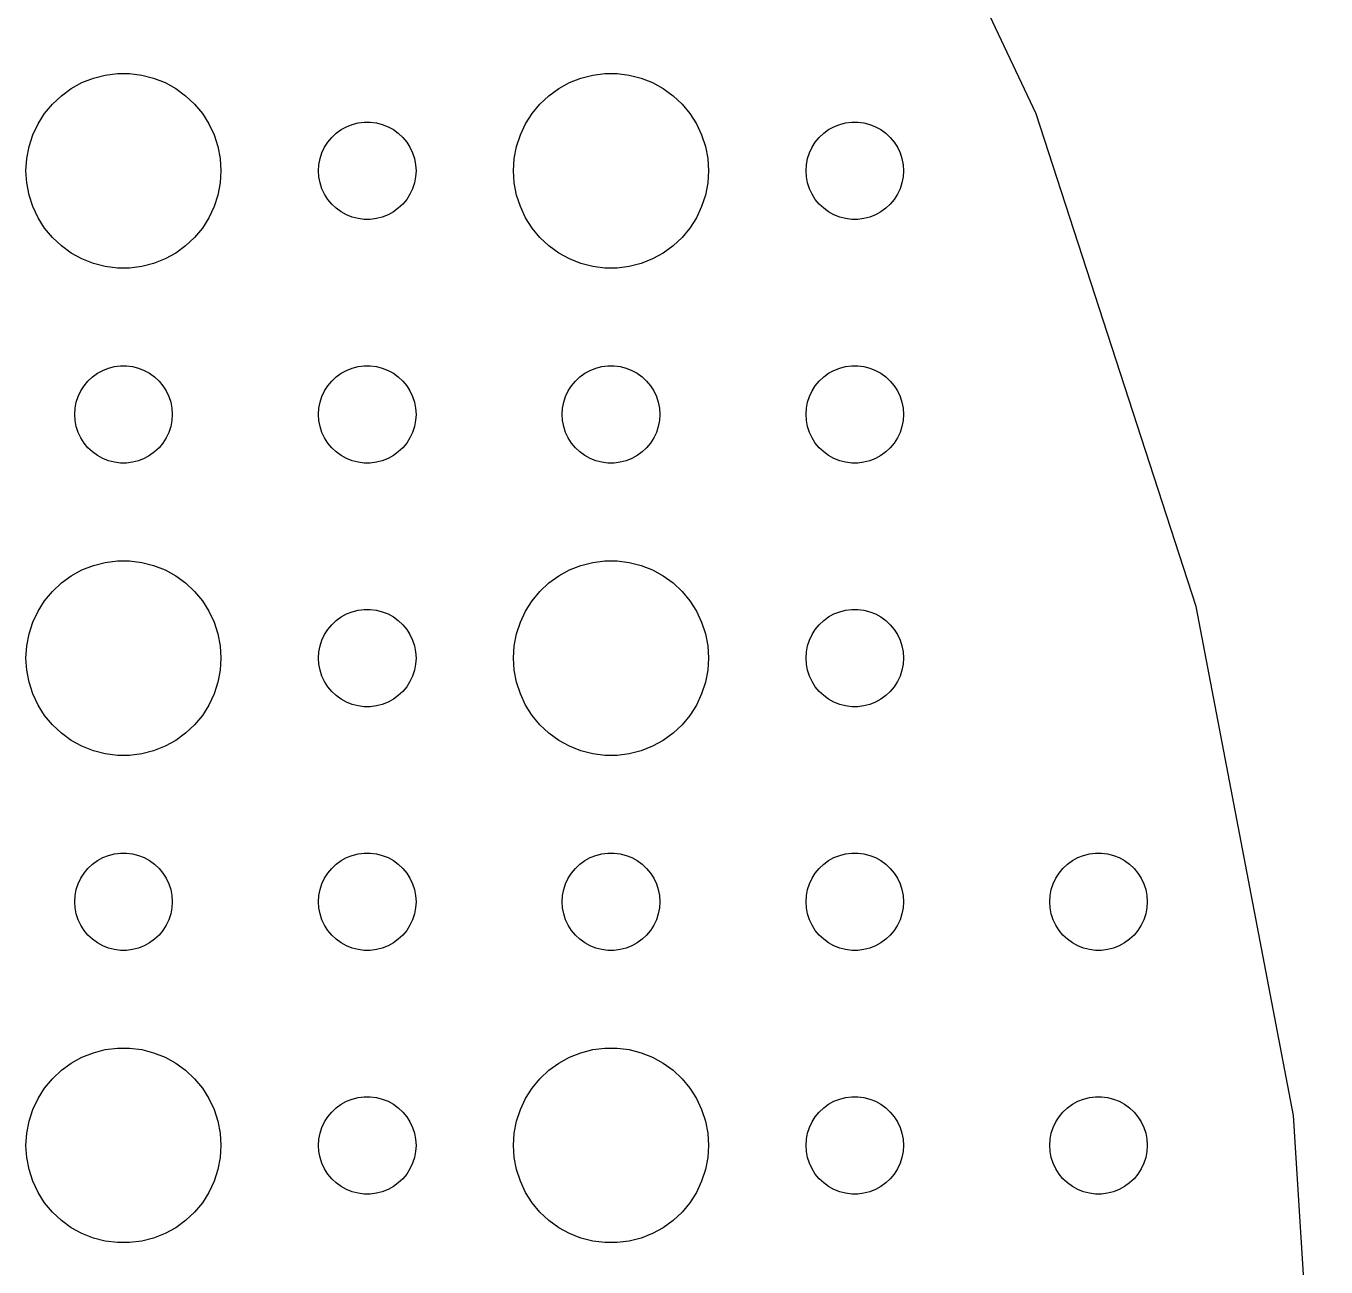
# Model space of a CAD drawing. Header units: metres. Extents: x -127 to 127, y -127 to 127.
# Drawn here: x 87 to 127, y 11.26 to 49.46 of the extents above; entities that cross this region are included whole.
import ezdxf

# ---------------------------------------------------------------- set-up
doc = ezdxf.new("R2010")
doc.units = ezdxf.units.M

msp = doc.modelspace()

# ---------------------------------------------------------------- linework, layer by layer
for p, q in [((118.082, 46.7518), (111.291, 61.1827)), ((88.3925, 47.533), (88.7227, 47.7145)), ((88.7227, 47.7145), (89.073, 47.8532)), ((89.073, 47.8532), (89.4379, 47.9469)), ((89.4379, 47.9469), (89.8116, 47.9941)), ((89.8116, 47.9941), (90.1884, 47.9941)), ((90.1884, 47.9941), (90.5621, 47.9469)), ((90.5621, 47.9469), (90.927, 47.8532)), ((90.927, 47.8532), (91.2773, 47.7145)), ((91.2773, 47.7145), (91.6075, 47.533)), ((103.393, 47.533), (103.723, 47.7145)), ((103.723, 47.7145), (104.073, 47.8532)), ((104.073, 47.8532), (104.438, 47.9469)), ((104.438, 47.9469), (104.812, 47.9941)), ((104.812, 47.9941), (105.188, 47.9941)), ((105.188, 47.9941), (105.562, 47.9469)), ((105.562, 47.9469), (105.927, 47.8532)), ((105.927, 47.8532), (106.277, 47.7145)), ((106.277, 47.7145), (106.607, 47.533)), ((87.8131, 47.0536), (88.0877, 47.3115)), ((88.0877, 47.3115), (88.3925, 47.533)), ((91.6075, 47.533), (91.9123, 47.3115)), ((91.9123, 47.3115), (92.1869, 47.0536)), ((102.813, 47.0536), (103.088, 47.3115)), ((103.088, 47.3115), (103.393, 47.533)), ((106.607, 47.533), (106.912, 47.3115)), ((106.912, 47.3115), (107.187, 47.0536)), ((87.573, 46.7634), (87.8131, 47.0536)), ((92.1869, 47.0536), (92.427, 46.7634)), ((102.573, 46.7634), (102.813, 47.0536)), ((107.187, 47.0536), (107.427, 46.7634)), ((87.2107, 46.1044), (87.3711, 46.4453)), ((87.3711, 46.4453), (87.573, 46.7634)), ((92.427, 46.7634), (92.6289, 46.4453)), ((92.6289, 46.4453), (92.7893, 46.1044)), ((96.8613, 46.3572), (97.0365, 46.4266)), ((97.0365, 46.4266), (97.2189, 46.4734)), ((97.2189, 46.4734), (97.4058, 46.497)), ((97.4058, 46.497), (97.5942, 46.497)), ((97.5942, 46.497), (97.7811, 46.4734)), ((97.7811, 46.4734), (97.9635, 46.4266)), ((97.9635, 46.4266), (98.1387, 46.3572)), ((102.211, 46.1044), (102.371, 46.4453)), ((102.371, 46.4453), (102.573, 46.7634)), ((107.427, 46.7634), (107.629, 46.4453)), ((107.629, 46.4453), (107.789, 46.1044)), ((111.861, 46.3572), (112.036, 46.4266)), ((112.036, 46.4266), (112.219, 46.4734)), ((112.219, 46.4734), (112.406, 46.497)), ((112.406, 46.497), (112.594, 46.497)), ((112.594, 46.497), (112.781, 46.4734)), ((112.781, 46.4734), (112.964, 46.4266)), ((112.964, 46.4266), (113.139, 46.3572)), ((123.01, 31.5836), (118.082, 46.7518)), ((87.0943, 45.7461), (87.2107, 46.1044)), ((92.7893, 46.1044), (92.9057, 45.7461)), ((96.2865, 45.8817), (96.4065, 46.0268)), ((96.4065, 46.0268), (96.5439, 46.1558)), ((96.5439, 46.1558), (96.6963, 46.2665)), ((96.6963, 46.2665), (96.8613, 46.3572)), ((98.1387, 46.3572), (98.3037, 46.2665)), ((98.3037, 46.2665), (98.4561, 46.1558)), ((98.4561, 46.1558), (98.5934, 46.0268)), ((98.5934, 46.0268), (98.7135, 45.8817)), ((102.094, 45.7461), (102.211, 46.1044)), ((107.789, 46.1044), (107.906, 45.7461)), ((111.286, 45.8817), (111.407, 46.0268)), ((111.407, 46.0268), (111.544, 46.1558)), ((111.544, 46.1558), (111.696, 46.2665)), ((111.696, 46.2665), (111.861, 46.3572)), ((113.139, 46.3572), (113.304, 46.2665)), ((113.304, 46.2665), (113.456, 46.1558)), ((113.456, 46.1558), (113.593, 46.0268)), ((113.593, 46.0268), (113.714, 45.8817)), ((87.0237, 45.376), (87.0943, 45.7461)), ((92.9057, 45.7461), (92.9763, 45.376)), ((96.1053, 45.5522), (96.1855, 45.7226)), ((96.1855, 45.7226), (96.2865, 45.8817)), ((98.7135, 45.8817), (98.8145, 45.7226)), ((98.8145, 45.7226), (98.8947, 45.5522)), ((102.024, 45.376), (102.094, 45.7461)), ((107.906, 45.7461), (107.976, 45.376)), ((111.105, 45.5522), (111.186, 45.7226)), ((111.186, 45.7226), (111.286, 45.8817)), ((113.714, 45.8817), (113.814, 45.7226)), ((113.814, 45.7226), (113.895, 45.5522)), ((87, 45), (87.0237, 45.376)), ((92.9763, 45.376), (93, 45)), ((96.0118, 45.188), (96.0471, 45.373)), ((96.0471, 45.373), (96.1053, 45.5522)), ((98.8947, 45.5522), (98.9529, 45.373)), ((98.9529, 45.373), (98.9882, 45.188)), ((102, 45), (102.024, 45.376)), ((107.976, 45.376), (108, 45)), ((111.012, 45.188), (111.047, 45.373)), ((111.047, 45.373), (111.105, 45.5522)), ((113.895, 45.5522), (113.953, 45.373)), ((113.953, 45.373), (113.988, 45.188)), ((87.0237, 44.624), (87, 45)), ((93, 45), (92.9763, 44.624)), ((96, 45), (96.0118, 45.188)), ((96.0118, 44.812), (96, 45)), ((96.0471, 44.627), (96.0118, 44.812)), ((98.9882, 44.812), (98.9529, 44.627)), ((98.9882, 45.188), (99, 45)), ((99, 45), (98.9882, 44.812)), ((102.024, 44.624), (102, 45)), ((108, 45), (107.976, 44.624)), ((111, 45), (111.012, 45.188)), ((111.012, 44.812), (111, 45)), ((111.047, 44.627), (111.012, 44.812)), ((113.988, 44.812), (113.953, 44.627)), ((113.988, 45.188), (114, 45)), ((114, 45), (113.988, 44.812)), ((87.0943, 44.2539), (87.0237, 44.624)), ((92.9763, 44.624), (92.9057, 44.2539)), ((96.1053, 44.4478), (96.0471, 44.627)), ((96.1855, 44.2774), (96.1053, 44.4478)), ((98.8947, 44.4478), (98.8145, 44.2774)), ((98.9529, 44.627), (98.8947, 44.4478)), ((102.094, 44.2539), (102.024, 44.624)), ((107.976, 44.624), (107.906, 44.2539)), ((111.105, 44.4478), (111.047, 44.627)), ((111.186, 44.2774), (111.105, 44.4478)), ((113.895, 44.4478), (113.814, 44.2774)), ((113.953, 44.627), (113.895, 44.4478)), ((87.2107, 43.8956), (87.0943, 44.2539)), ((92.9057, 44.2539), (92.7893, 43.8956)), ((96.2865, 44.1183), (96.1855, 44.2774)), ((96.4065, 43.9732), (96.2865, 44.1183)), ((98.7135, 44.1183), (98.5934, 43.9732)), ((98.8145, 44.2774), (98.7135, 44.1183)), ((102.211, 43.8956), (102.094, 44.2539)), ((107.906, 44.2539), (107.789, 43.8956)), ((111.286, 44.1183), (111.186, 44.2774)), ((111.407, 43.9732), (111.286, 44.1183)), ((113.714, 44.1183), (113.593, 43.9732)), ((113.814, 44.2774), (113.714, 44.1183)), ((87.3711, 43.5547), (87.2107, 43.8956)), ((92.7893, 43.8956), (92.6289, 43.5547)), ((96.5439, 43.8442), (96.4065, 43.9732)), ((96.6963, 43.7335), (96.5439, 43.8442)), ((96.8613, 43.6428), (96.6963, 43.7335)), ((97.0365, 43.5734), (96.8613, 43.6428)), ((98.1387, 43.6428), (97.9635, 43.5734)), ((98.3037, 43.7335), (98.1387, 43.6428)), ((98.4561, 43.8442), (98.3037, 43.7335)), ((98.5934, 43.9732), (98.4561, 43.8442)), ((102.371, 43.5547), (102.211, 43.8956)), ((107.789, 43.8956), (107.629, 43.5547)), ((111.544, 43.8442), (111.407, 43.9732)), ((111.696, 43.7335), (111.544, 43.8442)), ((111.861, 43.6428), (111.696, 43.7335)), ((112.036, 43.5734), (111.861, 43.6428)), ((113.139, 43.6428), (112.964, 43.5734)), ((113.304, 43.7335), (113.139, 43.6428)), ((113.456, 43.8442), (113.304, 43.7335)), ((113.593, 43.9732), (113.456, 43.8442)), ((87.573, 43.2366), (87.3711, 43.5547)), ((87.8131, 42.9464), (87.573, 43.2366)), ((92.427, 43.2366), (92.1869, 42.9464)), ((92.6289, 43.5547), (92.427, 43.2366)), ((97.2189, 43.5266), (97.0365, 43.5734)), ((97.4058, 43.503), (97.2189, 43.5266)), ((97.5942, 43.503), (97.4058, 43.503)), ((97.7811, 43.5266), (97.5942, 43.503)), ((97.9635, 43.5734), (97.7811, 43.5266)), ((102.573, 43.2366), (102.371, 43.5547)), ((102.813, 42.9464), (102.573, 43.2366)), ((107.427, 43.2366), (107.187, 42.9464)), ((107.629, 43.5547), (107.427, 43.2366)), ((112.219, 43.5266), (112.036, 43.5734)), ((112.406, 43.503), (112.219, 43.5266)), ((112.594, 43.503), (112.406, 43.503)), ((112.781, 43.5266), (112.594, 43.503)), ((112.964, 43.5734), (112.781, 43.5266)), ((88.0877, 42.6885), (87.8131, 42.9464)), ((92.1869, 42.9464), (91.9123, 42.6885)), ((103.088, 42.6885), (102.813, 42.9464)), ((107.187, 42.9464), (106.912, 42.6885)), ((88.3925, 42.467), (88.0877, 42.6885)), ((88.7227, 42.2855), (88.3925, 42.467)), ((91.6075, 42.467), (91.2773, 42.2855)), ((91.9123, 42.6885), (91.6075, 42.467)), ((103.393, 42.467), (103.088, 42.6885)), ((103.723, 42.2855), (103.393, 42.467)), ((106.607, 42.467), (106.277, 42.2855)), ((106.912, 42.6885), (106.607, 42.467)), ((89.073, 42.1468), (88.7227, 42.2855)), ((89.4379, 42.0531), (89.073, 42.1468)), ((89.8116, 42.0059), (89.4379, 42.0531)), ((90.1884, 42.0059), (89.8116, 42.0059)), ((90.5621, 42.0531), (90.1884, 42.0059)), ((90.927, 42.1468), (90.5621, 42.0531)), ((91.2773, 42.2855), (90.927, 42.1468)), ((104.073, 42.1468), (103.723, 42.2855)), ((104.438, 42.0531), (104.073, 42.1468)), ((104.812, 42.0059), (104.438, 42.0531)), ((105.188, 42.0059), (104.812, 42.0059)), ((105.562, 42.0531), (105.188, 42.0059)), ((105.927, 42.1468), (105.562, 42.0531)), ((106.277, 42.2855), (105.927, 42.1468)), ((89.1963, 38.7665), (89.3613, 38.8572)), ((89.3613, 38.8572), (89.5365, 38.9266)), ((89.5365, 38.9266), (89.7189, 38.9734)), ((89.7189, 38.9734), (89.9058, 38.997)), ((89.9058, 38.997), (90.0942, 38.997)), ((90.0942, 38.997), (90.2811, 38.9734)), ((90.2811, 38.9734), (90.4635, 38.9266)), ((90.4635, 38.9266), (90.6387, 38.8572)), ((90.6387, 38.8572), (90.8037, 38.7665)), ((96.6963, 38.7665), (96.8613, 38.8572)), ((96.8613, 38.8572), (97.0365, 38.9266)), ((97.0365, 38.9266), (97.2189, 38.9734)), ((97.2189, 38.9734), (97.4058, 38.997)), ((97.4058, 38.997), (97.5942, 38.997)), ((97.5942, 38.997), (97.7811, 38.9734)), ((97.7811, 38.9734), (97.9635, 38.9266)), ((97.9635, 38.9266), (98.1387, 38.8572)), ((98.1387, 38.8572), (98.3037, 38.7665)), ((104.196, 38.7665), (104.361, 38.8572)), ((104.361, 38.8572), (104.536, 38.9266)), ((104.536, 38.9266), (104.719, 38.9734)), ((104.719, 38.9734), (104.906, 38.997)), ((104.906, 38.997), (105.094, 38.997)), ((105.094, 38.997), (105.281, 38.9734)), ((105.281, 38.9734), (105.464, 38.9266)), ((105.464, 38.9266), (105.639, 38.8572)), ((105.639, 38.8572), (105.804, 38.7665)), ((111.696, 38.7665), (111.861, 38.8572)), ((111.861, 38.8572), (112.036, 38.9266)), ((112.036, 38.9266), (112.219, 38.9734)), ((112.219, 38.9734), (112.406, 38.997)), ((112.406, 38.997), (112.594, 38.997)), ((112.594, 38.997), (112.781, 38.9734)), ((112.781, 38.9734), (112.964, 38.9266)), ((112.964, 38.9266), (113.139, 38.8572)), ((113.139, 38.8572), (113.304, 38.7665)), ((88.7865, 38.3817), (88.9065, 38.5268)), ((88.9065, 38.5268), (89.0439, 38.6558)), ((89.0439, 38.6558), (89.1963, 38.7665)), ((90.8037, 38.7665), (90.9561, 38.6558)), ((90.9561, 38.6558), (91.0934, 38.5268)), ((91.0934, 38.5268), (91.2135, 38.3817)), ((96.2865, 38.3817), (96.4065, 38.5268)), ((96.4065, 38.5268), (96.5439, 38.6558)), ((96.5439, 38.6558), (96.6963, 38.7665)), ((98.3037, 38.7665), (98.4561, 38.6558)), ((98.4561, 38.6558), (98.5934, 38.5268)), ((98.5934, 38.5268), (98.7135, 38.3817)), ((103.786, 38.3817), (103.907, 38.5268)), ((103.907, 38.5268), (104.044, 38.6558)), ((104.044, 38.6558), (104.196, 38.7665)), ((105.804, 38.7665), (105.956, 38.6558)), ((105.956, 38.6558), (106.093, 38.5268)), ((106.093, 38.5268), (106.214, 38.3817)), ((111.286, 38.3817), (111.407, 38.5268)), ((111.407, 38.5268), (111.544, 38.6558)), ((111.544, 38.6558), (111.696, 38.7665)), ((113.304, 38.7665), (113.456, 38.6558)), ((113.456, 38.6558), (113.593, 38.5268)), ((113.593, 38.5268), (113.714, 38.3817)), ((88.5471, 37.873), (88.6053, 38.0522)), ((88.6053, 38.0522), (88.6855, 38.2226)), ((88.6855, 38.2226), (88.7865, 38.3817)), ((91.2135, 38.3817), (91.3145, 38.2226)), ((91.3145, 38.2226), (91.3947, 38.0522)), ((91.3947, 38.0522), (91.4529, 37.873)), ((96.0471, 37.873), (96.1053, 38.0522)), ((96.1053, 38.0522), (96.1855, 38.2226)), ((96.1855, 38.2226), (96.2865, 38.3817)), ((98.7135, 38.3817), (98.8145, 38.2226)), ((98.8145, 38.2226), (98.8947, 38.0522)), ((98.8947, 38.0522), (98.9529, 37.873)), ((103.547, 37.873), (103.605, 38.0522)), ((103.605, 38.0522), (103.686, 38.2226)), ((103.686, 38.2226), (103.786, 38.3817)), ((106.214, 38.3817), (106.314, 38.2226)), ((106.314, 38.2226), (106.395, 38.0522)), ((106.395, 38.0522), (106.453, 37.873)), ((111.047, 37.873), (111.105, 38.0522)), ((111.105, 38.0522), (111.186, 38.2226)), ((111.186, 38.2226), (111.286, 38.3817)), ((113.714, 38.3817), (113.814, 38.2226)), ((113.814, 38.2226), (113.895, 38.0522)), ((113.895, 38.0522), (113.953, 37.873)), ((88.5, 37.5), (88.5118, 37.688)), ((88.5118, 37.688), (88.5471, 37.873)), ((91.4529, 37.873), (91.4882, 37.688)), ((91.4882, 37.688), (91.5, 37.5)), ((96, 37.5), (96.0118, 37.688)), ((96.0118, 37.688), (96.0471, 37.873)), ((98.9529, 37.873), (98.9882, 37.688)), ((98.9882, 37.688), (99, 37.5)), ((103.5, 37.5), (103.512, 37.688)), ((103.512, 37.688), (103.547, 37.873)), ((106.453, 37.873), (106.488, 37.688)), ((106.488, 37.688), (106.5, 37.5)), ((111, 37.5), (111.012, 37.688)), ((111.012, 37.688), (111.047, 37.873)), ((113.953, 37.873), (113.988, 37.688)), ((113.988, 37.688), (114, 37.5)), ((88.5118, 37.312), (88.5, 37.5)), ((88.5471, 37.127), (88.5118, 37.312)), ((91.4882, 37.312), (91.4529, 37.127)), ((91.5, 37.5), (91.4882, 37.312)), ((96.0118, 37.312), (96, 37.5)), ((96.0471, 37.127), (96.0118, 37.312)), ((98.9882, 37.312), (98.9529, 37.127)), ((99, 37.5), (98.9882, 37.312)), ((103.512, 37.312), (103.5, 37.5)), ((103.547, 37.127), (103.512, 37.312)), ((106.488, 37.312), (106.453, 37.127)), ((106.5, 37.5), (106.488, 37.312)), ((111.012, 37.312), (111, 37.5)), ((111.047, 37.127), (111.012, 37.312)), ((113.988, 37.312), (113.953, 37.127)), ((114, 37.5), (113.988, 37.312)), ((88.6053, 36.9478), (88.5471, 37.127)), ((88.6855, 36.7774), (88.6053, 36.9478)), ((91.3947, 36.9478), (91.3145, 36.7774)), ((91.4529, 37.127), (91.3947, 36.9478)), ((96.1053, 36.9478), (96.0471, 37.127)), ((96.1855, 36.7774), (96.1053, 36.9478)), ((98.8947, 36.9478), (98.8145, 36.7774)), ((98.9529, 37.127), (98.8947, 36.9478)), ((103.605, 36.9478), (103.547, 37.127)), ((103.686, 36.7774), (103.605, 36.9478)), ((106.395, 36.9478), (106.314, 36.7774)), ((106.453, 37.127), (106.395, 36.9478)), ((111.105, 36.9478), (111.047, 37.127)), ((111.186, 36.7774), (111.105, 36.9478)), ((113.895, 36.9478), (113.814, 36.7774)), ((113.953, 37.127), (113.895, 36.9478)), ((88.7865, 36.6183), (88.6855, 36.7774)), ((88.9065, 36.4732), (88.7865, 36.6183)), ((89.0439, 36.3442), (88.9065, 36.4732)), ((91.0934, 36.4732), (90.9561, 36.3442)), ((91.2135, 36.6183), (91.0934, 36.4732)), ((91.3145, 36.7774), (91.2135, 36.6183)), ((96.2865, 36.6183), (96.1855, 36.7774)), ((96.4065, 36.4732), (96.2865, 36.6183)), ((96.5439, 36.3442), (96.4065, 36.4732)), ((98.5934, 36.4732), (98.4561, 36.3442)), ((98.7135, 36.6183), (98.5934, 36.4732)), ((98.8145, 36.7774), (98.7135, 36.6183)), ((103.786, 36.6183), (103.686, 36.7774)), ((103.907, 36.4732), (103.786, 36.6183)), ((104.044, 36.3442), (103.907, 36.4732)), ((106.093, 36.4732), (105.956, 36.3442)), ((106.214, 36.6183), (106.093, 36.4732)), ((106.314, 36.7774), (106.214, 36.6183)), ((111.286, 36.6183), (111.186, 36.7774)), ((111.407, 36.4732), (111.286, 36.6183)), ((111.544, 36.3442), (111.407, 36.4732)), ((113.593, 36.4732), (113.456, 36.3442)), ((113.714, 36.6183), (113.593, 36.4732)), ((113.814, 36.7774), (113.714, 36.6183)), ((89.1963, 36.2335), (89.0439, 36.3442)), ((89.3613, 36.1428), (89.1963, 36.2335)), ((89.5365, 36.0734), (89.3613, 36.1428)), ((89.7189, 36.0266), (89.5365, 36.0734)), ((89.9058, 36.003), (89.7189, 36.0266)), ((90.0942, 36.003), (89.9058, 36.003)), ((90.2811, 36.0266), (90.0942, 36.003)), ((90.4635, 36.0734), (90.2811, 36.0266)), ((90.6387, 36.1428), (90.4635, 36.0734)), ((90.8037, 36.2335), (90.6387, 36.1428)), ((90.9561, 36.3442), (90.8037, 36.2335)), ((96.6963, 36.2335), (96.5439, 36.3442)), ((96.8613, 36.1428), (96.6963, 36.2335)), ((97.0365, 36.0734), (96.8613, 36.1428)), ((97.2189, 36.0266), (97.0365, 36.0734)), ((97.4058, 36.003), (97.2189, 36.0266)), ((97.5942, 36.003), (97.4058, 36.003)), ((97.7811, 36.0266), (97.5942, 36.003)), ((97.9635, 36.0734), (97.7811, 36.0266)), ((98.1387, 36.1428), (97.9635, 36.0734)), ((98.3037, 36.2335), (98.1387, 36.1428)), ((98.4561, 36.3442), (98.3037, 36.2335)), ((104.196, 36.2335), (104.044, 36.3442)), ((104.361, 36.1428), (104.196, 36.2335)), ((104.536, 36.0734), (104.361, 36.1428)), ((104.719, 36.0266), (104.536, 36.0734)), ((104.906, 36.003), (104.719, 36.0266)), ((105.094, 36.003), (104.906, 36.003)), ((105.281, 36.0266), (105.094, 36.003)), ((105.464, 36.0734), (105.281, 36.0266)), ((105.639, 36.1428), (105.464, 36.0734)), ((105.804, 36.2335), (105.639, 36.1428)), ((105.956, 36.3442), (105.804, 36.2335)), ((111.696, 36.2335), (111.544, 36.3442)), ((111.861, 36.1428), (111.696, 36.2335)), ((112.036, 36.0734), (111.861, 36.1428)), ((112.219, 36.0266), (112.036, 36.0734)), ((112.406, 36.003), (112.219, 36.0266)), ((112.594, 36.003), (112.406, 36.003)), ((112.781, 36.0266), (112.594, 36.003)), ((112.964, 36.0734), (112.781, 36.0266)), ((113.139, 36.1428), (112.964, 36.0734)), ((113.304, 36.2335), (113.139, 36.1428)), ((113.456, 36.3442), (113.304, 36.2335)), ((88.7227, 32.7145), (89.073, 32.8532)), ((89.073, 32.8532), (89.4379, 32.9469)), ((89.4379, 32.9469), (89.8116, 32.9941)), ((89.8116, 32.9941), (90.1884, 32.9941)), ((90.1884, 32.9941), (90.5621, 32.9469)), ((90.5621, 32.9469), (90.927, 32.8532)), ((90.927, 32.8532), (91.2773, 32.7145)), ((103.723, 32.7145), (104.073, 32.8532)), ((104.073, 32.8532), (104.438, 32.9469)), ((104.438, 32.9469), (104.812, 32.9941)), ((104.812, 32.9941), (105.188, 32.9941)), ((105.188, 32.9941), (105.562, 32.9469)), ((105.562, 32.9469), (105.927, 32.8532)), ((105.927, 32.8532), (106.277, 32.7145)), ((88.0877, 32.3115), (88.3925, 32.533)), ((88.3925, 32.533), (88.7227, 32.7145)), ((91.2773, 32.7145), (91.6075, 32.533)), ((91.6075, 32.533), (91.9123, 32.3115)), ((103.088, 32.3115), (103.393, 32.533)), ((103.393, 32.533), (103.723, 32.7145)), ((106.277, 32.7145), (106.607, 32.533)), ((106.607, 32.533), (106.912, 32.3115)), ((87.573, 31.7634), (87.8131, 32.0536)), ((87.8131, 32.0536), (88.0877, 32.3115)), ((91.9123, 32.3115), (92.1869, 32.0536)), ((92.1869, 32.0536), (92.427, 31.7634)), ((102.573, 31.7634), (102.813, 32.0536)), ((102.813, 32.0536), (103.088, 32.3115)), ((106.912, 32.3115), (107.187, 32.0536)), ((107.187, 32.0536), (107.427, 31.7634)), ((87.3711, 31.4453), (87.573, 31.7634)), ((92.427, 31.7634), (92.6289, 31.4453)), ((102.371, 31.4453), (102.573, 31.7634)), ((107.427, 31.7634), (107.629, 31.4453)), ((87.2107, 31.1044), (87.3711, 31.4453)), ((92.6289, 31.4453), (92.7893, 31.1044)), ((96.5439, 31.1558), (96.6963, 31.2665)), ((96.6963, 31.2665), (96.8613, 31.3572)), ((96.8613, 31.3572), (97.0365, 31.4266)), ((97.0365, 31.4266), (97.2189, 31.4734)), ((97.2189, 31.4734), (97.4058, 31.497)), ((97.4058, 31.497), (97.5942, 31.497)), ((97.5942, 31.497), (97.7811, 31.4734)), ((97.7811, 31.4734), (97.9635, 31.4266)), ((97.9635, 31.4266), (98.1387, 31.3572)), ((98.1387, 31.3572), (98.3037, 31.2665)), ((98.3037, 31.2665), (98.4561, 31.1558)), ((102.211, 31.1044), (102.371, 31.4453)), ((107.629, 31.4453), (107.789, 31.1044)), ((111.544, 31.1558), (111.696, 31.2665)), ((111.696, 31.2665), (111.861, 31.3572)), ((111.861, 31.3572), (112.036, 31.4266)), ((112.036, 31.4266), (112.219, 31.4734)), ((112.219, 31.4734), (112.406, 31.497)), ((112.406, 31.497), (112.594, 31.497)), ((112.594, 31.497), (112.781, 31.4734)), ((112.781, 31.4734), (112.964, 31.4266)), ((112.964, 31.4266), (113.139, 31.3572)), ((113.139, 31.3572), (113.304, 31.2665)), ((113.304, 31.2665), (113.456, 31.1558)), ((125.999, 15.9173), (123.01, 31.5836)), ((87.0943, 30.7461), (87.2107, 31.1044)), ((92.7893, 31.1044), (92.9057, 30.7461)), ((96.1855, 30.7226), (96.2865, 30.8817)), ((96.2865, 30.8817), (96.4065, 31.0268)), ((96.4065, 31.0268), (96.5439, 31.1558)), ((98.4561, 31.1558), (98.5934, 31.0268)), ((98.5934, 31.0268), (98.7135, 30.8817)), ((98.7135, 30.8817), (98.8145, 30.7226)), ((102.094, 30.7461), (102.211, 31.1044)), ((107.789, 31.1044), (107.906, 30.7461)), ((111.186, 30.7226), (111.286, 30.8817)), ((111.286, 30.8817), (111.407, 31.0268)), ((111.407, 31.0268), (111.544, 31.1558)), ((113.456, 31.1558), (113.593, 31.0268)), ((113.593, 31.0268), (113.714, 30.8817)), ((113.714, 30.8817), (113.814, 30.7226)), ((87.0237, 30.376), (87.0943, 30.7461)), ((92.9057, 30.7461), (92.9763, 30.376)), ((96.0471, 30.373), (96.1053, 30.5522)), ((96.1053, 30.5522), (96.1855, 30.7226)), ((98.8145, 30.7226), (98.8947, 30.5522)), ((98.8947, 30.5522), (98.9529, 30.373)), ((102.024, 30.376), (102.094, 30.7461)), ((107.906, 30.7461), (107.976, 30.376)), ((111.047, 30.373), (111.105, 30.5522)), ((111.105, 30.5522), (111.186, 30.7226)), ((113.814, 30.7226), (113.895, 30.5522)), ((113.895, 30.5522), (113.953, 30.373)), ((87, 30), (87.0237, 30.376)), ((87.0237, 29.624), (87, 30)), ((92.9763, 30.376), (93, 30)), ((93, 30), (92.9763, 29.624)), ((96, 30), (96.0118, 30.188)), ((96.0118, 29.812), (96, 30)), ((96.0118, 30.188), (96.0471, 30.373)), ((98.9529, 30.373), (98.9882, 30.188)), ((98.9882, 30.188), (99, 30)), ((99, 30), (98.9882, 29.812)), ((102, 30), (102.024, 30.376)), ((102.024, 29.624), (102, 30)), ((107.976, 30.376), (108, 30)), ((108, 30), (107.976, 29.624)), ((111, 30), (111.012, 30.188)), ((111.012, 29.812), (111, 30)), ((111.012, 30.188), (111.047, 30.373)), ((113.953, 30.373), (113.988, 30.188)), ((113.988, 30.188), (114, 30)), ((114, 30), (113.988, 29.812)), ((87.0943, 29.2539), (87.0237, 29.624)), ((92.9763, 29.624), (92.9057, 29.2539)), ((96.0471, 29.627), (96.0118, 29.812)), ((96.1053, 29.4478), (96.0471, 29.627)), ((98.9529, 29.627), (98.8947, 29.4478)), ((98.9882, 29.812), (98.9529, 29.627)), ((102.094, 29.2539), (102.024, 29.624)), ((107.976, 29.624), (107.906, 29.2539)), ((111.047, 29.627), (111.012, 29.812)), ((111.105, 29.4478), (111.047, 29.627)), ((113.953, 29.627), (113.895, 29.4478)), ((113.988, 29.812), (113.953, 29.627)), ((87.2107, 28.8956), (87.0943, 29.2539)), ((92.9057, 29.2539), (92.7893, 28.8956)), ((96.1855, 29.2774), (96.1053, 29.4478)), ((96.2865, 29.1183), (96.1855, 29.2774)), ((98.8145, 29.2774), (98.7135, 29.1183)), ((98.8947, 29.4478), (98.8145, 29.2774)), ((102.211, 28.8956), (102.094, 29.2539)), ((107.906, 29.2539), (107.789, 28.8956)), ((111.186, 29.2774), (111.105, 29.4478)), ((111.286, 29.1183), (111.186, 29.2774)), ((113.814, 29.2774), (113.714, 29.1183)), ((113.895, 29.4478), (113.814, 29.2774)), ((87.3711, 28.5547), (87.2107, 28.8956)), ((92.7893, 28.8956), (92.6289, 28.5547)), ((96.4065, 28.9732), (96.2865, 29.1183)), ((96.5439, 28.8442), (96.4065, 28.9732)), ((96.6963, 28.7335), (96.5439, 28.8442)), ((98.4561, 28.8442), (98.3037, 28.7335)), ((98.5934, 28.9732), (98.4561, 28.8442)), ((98.7135, 29.1183), (98.5934, 28.9732)), ((102.371, 28.5547), (102.211, 28.8956)), ((107.789, 28.8956), (107.629, 28.5547)), ((111.407, 28.9732), (111.286, 29.1183)), ((111.544, 28.8442), (111.407, 28.9732)), ((111.696, 28.7335), (111.544, 28.8442)), ((113.456, 28.8442), (113.304, 28.7335)), ((113.593, 28.9732), (113.456, 28.8442)), ((113.714, 29.1183), (113.593, 28.9732)), ((87.573, 28.2366), (87.3711, 28.5547)), ((92.6289, 28.5547), (92.427, 28.2366)), ((96.8613, 28.6427), (96.6963, 28.7335)), ((97.0365, 28.5734), (96.8613, 28.6427)), ((97.2189, 28.5266), (97.0365, 28.5734)), ((97.4058, 28.503), (97.2189, 28.5266)), ((97.5942, 28.503), (97.4058, 28.503)), ((97.7811, 28.5266), (97.5942, 28.503)), ((97.9635, 28.5734), (97.7811, 28.5266)), ((98.1387, 28.6427), (97.9635, 28.5734)), ((98.3037, 28.7335), (98.1387, 28.6427)), ((102.573, 28.2366), (102.371, 28.5547)), ((107.629, 28.5547), (107.427, 28.2366)), ((111.861, 28.6427), (111.696, 28.7335)), ((112.036, 28.5734), (111.861, 28.6427)), ((112.219, 28.5266), (112.036, 28.5734)), ((112.406, 28.503), (112.219, 28.5266)), ((112.594, 28.503), (112.406, 28.503)), ((112.781, 28.5266), (112.594, 28.503)), ((112.964, 28.5734), (112.781, 28.5266)), ((113.139, 28.6427), (112.964, 28.5734)), ((113.304, 28.7335), (113.139, 28.6427)), ((87.8131, 27.9464), (87.573, 28.2366)), ((92.427, 28.2366), (92.1869, 27.9464)), ((102.813, 27.9464), (102.573, 28.2366)), ((107.427, 28.2366), (107.187, 27.9464)), ((88.0877, 27.6884), (87.8131, 27.9464)), ((88.3925, 27.467), (88.0877, 27.6884)), ((91.9123, 27.6884), (91.6075, 27.467)), ((92.1869, 27.9464), (91.9123, 27.6884)), ((103.088, 27.6884), (102.813, 27.9464)), ((103.393, 27.467), (103.088, 27.6884)), ((106.912, 27.6884), (106.607, 27.467)), ((107.187, 27.9464), (106.912, 27.6884)), ((88.7227, 27.2855), (88.3925, 27.467)), ((89.073, 27.1468), (88.7227, 27.2855)), ((91.2773, 27.2855), (90.927, 27.1468)), ((91.6075, 27.467), (91.2773, 27.2855)), ((103.723, 27.2855), (103.393, 27.467)), ((104.073, 27.1468), (103.723, 27.2855)), ((106.277, 27.2855), (105.927, 27.1468)), ((106.607, 27.467), (106.277, 27.2855)), ((89.4379, 27.0531), (89.073, 27.1468)), ((89.8116, 27.0059), (89.4379, 27.0531)), ((90.1884, 27.0059), (89.8116, 27.0059)), ((90.5621, 27.0531), (90.1884, 27.0059)), ((90.927, 27.1468), (90.5621, 27.0531)), ((104.438, 27.0531), (104.073, 27.1468)), ((104.812, 27.0059), (104.438, 27.0531)), ((105.188, 27.0059), (104.812, 27.0059)), ((105.562, 27.0531), (105.188, 27.0059)), ((105.927, 27.1468), (105.562, 27.0531)), ((88.9065, 23.5268), (89.0439, 23.6558)), ((89.0439, 23.6558), (89.1963, 23.7665)), ((89.1963, 23.7665), (89.3613, 23.8572)), ((89.3613, 23.8572), (89.5365, 23.9266)), ((89.5365, 23.9266), (89.7189, 23.9734)), ((89.7189, 23.9734), (89.9058, 23.997)), ((89.9058, 23.997), (90.0942, 23.997)), ((90.0942, 23.997), (90.2811, 23.9734)), ((90.2811, 23.9734), (90.4635, 23.9266)), ((90.4635, 23.9266), (90.6387, 23.8572)), ((90.6387, 23.8572), (90.8037, 23.7665)), ((90.8037, 23.7665), (90.9561, 23.6558)), ((90.9561, 23.6558), (91.0934, 23.5268)), ((96.4065, 23.5268), (96.5439, 23.6558)), ((96.5439, 23.6558), (96.6963, 23.7665)), ((96.6963, 23.7665), (96.8613, 23.8572)), ((96.8613, 23.8572), (97.0365, 23.9266)), ((97.0365, 23.9266), (97.2189, 23.9734)), ((97.2189, 23.9734), (97.4058, 23.997)), ((97.4058, 23.997), (97.5942, 23.997)), ((97.5942, 23.997), (97.7811, 23.9734)), ((97.7811, 23.9734), (97.9635, 23.9266)), ((97.9635, 23.9266), (98.1387, 23.8572)), ((98.1387, 23.8572), (98.3037, 23.7665)), ((98.3037, 23.7665), (98.4561, 23.6558)), ((98.4561, 23.6558), (98.5934, 23.5268)), ((103.907, 23.5268), (104.044, 23.6558)), ((104.044, 23.6558), (104.196, 23.7665)), ((104.196, 23.7665), (104.361, 23.8572)), ((104.361, 23.8572), (104.536, 23.9266)), ((104.536, 23.9266), (104.719, 23.9734)), ((104.719, 23.9734), (104.906, 23.997)), ((104.906, 23.997), (105.094, 23.997)), ((105.094, 23.997), (105.281, 23.9734)), ((105.281, 23.9734), (105.464, 23.9266)), ((105.464, 23.9266), (105.639, 23.8572)), ((105.639, 23.8572), (105.804, 23.7665)), ((105.804, 23.7665), (105.956, 23.6558)), ((105.956, 23.6558), (106.093, 23.5268)), ((111.407, 23.5268), (111.544, 23.6558)), ((111.544, 23.6558), (111.696, 23.7665)), ((111.696, 23.7665), (111.861, 23.8572)), ((111.861, 23.8572), (112.036, 23.9266)), ((112.036, 23.9266), (112.219, 23.9734)), ((112.219, 23.9734), (112.406, 23.997)), ((112.406, 23.997), (112.594, 23.997)), ((112.594, 23.997), (112.781, 23.9734)), ((112.781, 23.9734), (112.964, 23.9266)), ((112.964, 23.9266), (113.139, 23.8572)), ((113.139, 23.8572), (113.304, 23.7665)), ((113.304, 23.7665), (113.456, 23.6558)), ((113.456, 23.6558), (113.593, 23.5268)), ((118.907, 23.5268), (119.044, 23.6558)), ((119.044, 23.6558), (119.196, 23.7665)), ((119.196, 23.7665), (119.361, 23.8572)), ((119.361, 23.8572), (119.536, 23.9266)), ((119.536, 23.9266), (119.719, 23.9734)), ((119.719, 23.9734), (119.906, 23.997)), ((119.906, 23.997), (120.094, 23.997)), ((120.094, 23.997), (120.281, 23.9734)), ((120.281, 23.9734), (120.464, 23.9266)), ((120.464, 23.9266), (120.639, 23.8572)), ((120.639, 23.8572), (120.804, 23.7665)), ((120.804, 23.7665), (120.956, 23.6558)), ((120.956, 23.6558), (121.093, 23.5268)), ((88.6053, 23.0522), (88.6855, 23.2226)), ((88.6855, 23.2226), (88.7865, 23.3817)), ((88.7865, 23.3817), (88.9065, 23.5268)), ((91.0934, 23.5268), (91.2135, 23.3817)), ((91.2135, 23.3817), (91.3145, 23.2226)), ((91.3145, 23.2226), (91.3947, 23.0522)), ((96.1053, 23.0522), (96.1855, 23.2226)), ((96.1855, 23.2226), (96.2865, 23.3817)), ((96.2865, 23.3817), (96.4065, 23.5268)), ((98.5934, 23.5268), (98.7135, 23.3817)), ((98.7135, 23.3817), (98.8145, 23.2226)), ((98.8145, 23.2226), (98.8947, 23.0522)), ((103.605, 23.0522), (103.686, 23.2226)), ((103.686, 23.2226), (103.786, 23.3817)), ((103.786, 23.3817), (103.907, 23.5268)), ((106.093, 23.5268), (106.214, 23.3817)), ((106.214, 23.3817), (106.314, 23.2226)), ((106.314, 23.2226), (106.395, 23.0522)), ((111.105, 23.0522), (111.186, 23.2226)), ((111.186, 23.2226), (111.286, 23.3817)), ((111.286, 23.3817), (111.407, 23.5268)), ((113.593, 23.5268), (113.714, 23.3817)), ((113.714, 23.3817), (113.814, 23.2226)), ((113.814, 23.2226), (113.895, 23.0522)), ((118.605, 23.0522), (118.686, 23.2226)), ((118.686, 23.2226), (118.786, 23.3817)), ((118.786, 23.3817), (118.907, 23.5268)), ((121.093, 23.5268), (121.214, 23.3817)), ((121.214, 23.3817), (121.314, 23.2226)), ((121.314, 23.2226), (121.395, 23.0522)), ((88.5118, 22.688), (88.5471, 22.873)), ((88.5471, 22.873), (88.6053, 23.0522)), ((91.3947, 23.0522), (91.4529, 22.873)), ((91.4529, 22.873), (91.4882, 22.688)), ((96.0118, 22.688), (96.0471, 22.873)), ((96.0471, 22.873), (96.1053, 23.0522)), ((98.8947, 23.0522), (98.9529, 22.873)), ((98.9529, 22.873), (98.9882, 22.688)), ((103.512, 22.688), (103.547, 22.873)), ((103.547, 22.873), (103.605, 23.0522)), ((106.395, 23.0522), (106.453, 22.873)), ((106.453, 22.873), (106.488, 22.688)), ((111.012, 22.688), (111.047, 22.873)), ((111.047, 22.873), (111.105, 23.0522)), ((113.895, 23.0522), (113.953, 22.873)), ((113.953, 22.873), (113.988, 22.688)), ((118.512, 22.688), (118.547, 22.873)), ((118.547, 22.873), (118.605, 23.0522)), ((121.395, 23.0522), (121.453, 22.873)), ((121.453, 22.873), (121.488, 22.688)), ((88.5, 22.5), (88.5118, 22.688)), ((88.5118, 22.312), (88.5, 22.5)), ((91.4882, 22.688), (91.5, 22.5)), ((91.5, 22.5), (91.4882, 22.312)), ((96, 22.5), (96.0118, 22.688)), ((96.0118, 22.312), (96, 22.5)), ((98.9882, 22.688), (99, 22.5)), ((99, 22.5), (98.9882, 22.312)), ((103.5, 22.5), (103.512, 22.688)), ((103.512, 22.312), (103.5, 22.5)), ((106.488, 22.688), (106.5, 22.5)), ((106.5, 22.5), (106.488, 22.312)), ((111, 22.5), (111.012, 22.688)), ((111.012, 22.312), (111, 22.5)), ((113.988, 22.688), (114, 22.5)), ((114, 22.5), (113.988, 22.312)), ((118.5, 22.5), (118.512, 22.688)), ((118.512, 22.312), (118.5, 22.5)), ((121.488, 22.688), (121.5, 22.5)), ((121.5, 22.5), (121.488, 22.312)), ((88.5471, 22.127), (88.5118, 22.312)), ((88.6053, 21.9478), (88.5471, 22.127)), ((91.4529, 22.127), (91.3947, 21.9478)), ((91.4882, 22.312), (91.4529, 22.127)), ((96.0471, 22.127), (96.0118, 22.312)), ((96.1053, 21.9478), (96.0471, 22.127)), ((98.9529, 22.127), (98.8947, 21.9478)), ((98.9882, 22.312), (98.9529, 22.127)), ((103.547, 22.127), (103.512, 22.312)), ((103.605, 21.9478), (103.547, 22.127)), ((106.453, 22.127), (106.395, 21.9478)), ((106.488, 22.312), (106.453, 22.127)), ((111.047, 22.127), (111.012, 22.312)), ((111.105, 21.9478), (111.047, 22.127)), ((113.953, 22.127), (113.895, 21.9478)), ((113.988, 22.312), (113.953, 22.127)), ((118.547, 22.127), (118.512, 22.312)), ((118.605, 21.9478), (118.547, 22.127)), ((121.453, 22.127), (121.395, 21.9478)), ((121.488, 22.312), (121.453, 22.127)), ((88.6855, 21.7774), (88.6053, 21.9478)), ((88.7865, 21.6183), (88.6855, 21.7774)), ((88.9065, 21.4732), (88.7865, 21.6183)), ((91.2135, 21.6183), (91.0934, 21.4732)), ((91.3145, 21.7774), (91.2135, 21.6183)), ((91.3947, 21.9478), (91.3145, 21.7774)), ((96.1855, 21.7774), (96.1053, 21.9478)), ((96.2865, 21.6183), (96.1855, 21.7774)), ((96.4065, 21.4732), (96.2865, 21.6183)), ((98.7135, 21.6183), (98.5934, 21.4732)), ((98.8145, 21.7774), (98.7135, 21.6183)), ((98.8947, 21.9478), (98.8145, 21.7774)), ((103.686, 21.7774), (103.605, 21.9478)), ((103.786, 21.6183), (103.686, 21.7774)), ((103.907, 21.4732), (103.786, 21.6183)), ((106.214, 21.6183), (106.093, 21.4732)), ((106.314, 21.7774), (106.214, 21.6183)), ((106.395, 21.9478), (106.314, 21.7774)), ((111.186, 21.7774), (111.105, 21.9478)), ((111.286, 21.6183), (111.186, 21.7774)), ((111.407, 21.4732), (111.286, 21.6183)), ((113.714, 21.6183), (113.593, 21.4732)), ((113.814, 21.7774), (113.714, 21.6183)), ((113.895, 21.9478), (113.814, 21.7774)), ((118.686, 21.7774), (118.605, 21.9478)), ((118.786, 21.6183), (118.686, 21.7774)), ((118.907, 21.4732), (118.786, 21.6183)), ((121.214, 21.6183), (121.093, 21.4732)), ((121.314, 21.7774), (121.214, 21.6183)), ((121.395, 21.9478), (121.314, 21.7774)), ((89.0439, 21.3442), (88.9065, 21.4732)), ((89.1963, 21.2335), (89.0439, 21.3442)), ((89.3613, 21.1427), (89.1963, 21.2335)), ((90.8037, 21.2335), (90.6387, 21.1427)), ((90.9561, 21.3442), (90.8037, 21.2335)), ((91.0934, 21.4732), (90.9561, 21.3442)), ((96.5439, 21.3442), (96.4065, 21.4732)), ((96.6963, 21.2335), (96.5439, 21.3442)), ((96.8613, 21.1427), (96.6963, 21.2335)), ((98.3037, 21.2335), (98.1387, 21.1427)), ((98.4561, 21.3442), (98.3037, 21.2335)), ((98.5934, 21.4732), (98.4561, 21.3442)), ((104.044, 21.3442), (103.907, 21.4732)), ((104.196, 21.2335), (104.044, 21.3442)), ((104.361, 21.1427), (104.196, 21.2335)), ((105.804, 21.2335), (105.639, 21.1427)), ((105.956, 21.3442), (105.804, 21.2335)), ((106.093, 21.4732), (105.956, 21.3442)), ((111.544, 21.3442), (111.407, 21.4732)), ((111.696, 21.2335), (111.544, 21.3442)), ((111.861, 21.1427), (111.696, 21.2335)), ((113.304, 21.2335), (113.139, 21.1427)), ((113.456, 21.3442), (113.304, 21.2335)), ((113.593, 21.4732), (113.456, 21.3442)), ((119.044, 21.3442), (118.907, 21.4732)), ((119.196, 21.2335), (119.044, 21.3442)), ((119.361, 21.1427), (119.196, 21.2335)), ((120.804, 21.2335), (120.639, 21.1427)), ((120.956, 21.3442), (120.804, 21.2335)), ((121.093, 21.4732), (120.956, 21.3442)), ((89.5365, 21.0734), (89.3613, 21.1427)), ((89.7189, 21.0266), (89.5365, 21.0734)), ((89.9058, 21.003), (89.7189, 21.0266)), ((90.0942, 21.003), (89.9058, 21.003)), ((90.2811, 21.0266), (90.0942, 21.003)), ((90.4635, 21.0734), (90.2811, 21.0266)), ((90.6387, 21.1427), (90.4635, 21.0734)), ((97.0365, 21.0734), (96.8613, 21.1427)), ((97.2189, 21.0266), (97.0365, 21.0734)), ((97.4058, 21.003), (97.2189, 21.0266)), ((97.5942, 21.003), (97.4058, 21.003)), ((97.7811, 21.0266), (97.5942, 21.003)), ((97.9635, 21.0734), (97.7811, 21.0266)), ((98.1387, 21.1427), (97.9635, 21.0734)), ((104.536, 21.0734), (104.361, 21.1427)), ((104.719, 21.0266), (104.536, 21.0734)), ((104.906, 21.003), (104.719, 21.0266)), ((105.094, 21.003), (104.906, 21.003)), ((105.281, 21.0266), (105.094, 21.003)), ((105.464, 21.0734), (105.281, 21.0266)), ((105.639, 21.1427), (105.464, 21.0734)), ((112.036, 21.0734), (111.861, 21.1427)), ((112.219, 21.0266), (112.036, 21.0734)), ((112.406, 21.003), (112.219, 21.0266)), ((112.594, 21.003), (112.406, 21.003)), ((112.781, 21.0266), (112.594, 21.003)), ((112.964, 21.0734), (112.781, 21.0266)), ((113.139, 21.1427), (112.964, 21.0734)), ((119.536, 21.0734), (119.361, 21.1427)), ((119.719, 21.0266), (119.536, 21.0734)), ((119.906, 21.003), (119.719, 21.0266)), ((120.094, 21.003), (119.906, 21.003)), ((120.281, 21.0266), (120.094, 21.003)), ((120.464, 21.0734), (120.281, 21.0266)), ((120.639, 21.1427), (120.464, 21.0734)), ((88.3925, 17.533), (88.7227, 17.7145)), ((88.7227, 17.7145), (89.073, 17.8532)), ((89.073, 17.8532), (89.4379, 17.9469)), ((89.4379, 17.9469), (89.8116, 17.9941)), ((89.8116, 17.9941), (90.1884, 17.9941)), ((90.1884, 17.9941), (90.5621, 17.9469)), ((90.5621, 17.9469), (90.927, 17.8532)), ((90.927, 17.8532), (91.2773, 17.7145)), ((91.2773, 17.7145), (91.6075, 17.533)), ((103.393, 17.533), (103.723, 17.7145)), ((103.723, 17.7145), (104.073, 17.8532)), ((104.073, 17.8532), (104.438, 17.9469)), ((104.438, 17.9469), (104.812, 17.9941)), ((104.812, 17.9941), (105.188, 17.9941)), ((105.188, 17.9941), (105.562, 17.9469)), ((105.562, 17.9469), (105.927, 17.8532)), ((105.927, 17.8532), (106.277, 17.7145)), ((106.277, 17.7145), (106.607, 17.533)), ((87.8131, 17.0536), (88.0877, 17.3115)), ((88.0877, 17.3115), (88.3925, 17.533)), ((91.6075, 17.533), (91.9123, 17.3115)), ((91.9123, 17.3115), (92.1869, 17.0536)), ((102.813, 17.0536), (103.088, 17.3115)), ((103.088, 17.3115), (103.393, 17.533)), ((106.607, 17.533), (106.912, 17.3115)), ((106.912, 17.3115), (107.187, 17.0536)), ((87.573, 16.7634), (87.8131, 17.0536)), ((92.1869, 17.0536), (92.427, 16.7634)), ((102.573, 16.7634), (102.813, 17.0536)), ((107.187, 17.0536), (107.427, 16.7634)), ((87.2107, 16.1044), (87.3711, 16.4453)), ((87.3711, 16.4453), (87.573, 16.7634)), ((92.427, 16.7634), (92.6289, 16.4453)), ((92.6289, 16.4453), (92.7893, 16.1044)), ((96.8613, 16.3572), (97.0365, 16.4266)), ((97.0365, 16.4266), (97.2189, 16.4734)), ((97.2189, 16.4734), (97.4058, 16.497)), ((97.4058, 16.497), (97.5942, 16.497)), ((97.5942, 16.497), (97.7811, 16.4734)), ((97.7811, 16.4734), (97.9635, 16.4266)), ((97.9635, 16.4266), (98.1387, 16.3572)), ((102.211, 16.1044), (102.371, 16.4453)), ((102.371, 16.4453), (102.573, 16.7634)), ((107.427, 16.7634), (107.629, 16.4453)), ((107.629, 16.4453), (107.789, 16.1044)), ((111.861, 16.3572), (112.036, 16.4266)), ((112.036, 16.4266), (112.219, 16.4734)), ((112.219, 16.4734), (112.406, 16.497)), ((112.406, 16.497), (112.594, 16.497)), ((112.594, 16.497), (112.781, 16.4734)), ((112.781, 16.4734), (112.964, 16.4266)), ((112.964, 16.4266), (113.139, 16.3572)), ((119.361, 16.3572), (119.536, 16.4266)), ((119.536, 16.4266), (119.719, 16.4734)), ((119.719, 16.4734), (119.906, 16.497)), ((119.906, 16.497), (120.094, 16.497)), ((120.094, 16.497), (120.281, 16.4734)), ((120.281, 16.4734), (120.464, 16.4266)), ((120.464, 16.4266), (120.639, 16.3572)), ((87.0943, 15.7461), (87.2107, 16.1044)), ((92.7893, 16.1044), (92.9057, 15.7461)), ((96.2865, 15.8817), (96.4065, 16.0268)), ((96.4065, 16.0268), (96.5439, 16.1558)), ((96.5439, 16.1558), (96.6963, 16.2665)), ((96.6963, 16.2665), (96.8613, 16.3572)), ((98.1387, 16.3572), (98.3037, 16.2665)), ((98.3037, 16.2665), (98.4561, 16.1558)), ((98.4561, 16.1558), (98.5934, 16.0268)), ((98.5934, 16.0268), (98.7135, 15.8817)), ((102.094, 15.7461), (102.211, 16.1044)), ((107.789, 16.1044), (107.906, 15.7461)), ((111.286, 15.8817), (111.407, 16.0268)), ((111.407, 16.0268), (111.544, 16.1558)), ((111.544, 16.1558), (111.696, 16.2665)), ((111.696, 16.2665), (111.861, 16.3572)), ((113.139, 16.3572), (113.304, 16.2665)), ((113.304, 16.2665), (113.456, 16.1558)), ((113.456, 16.1558), (113.593, 16.0268)), ((113.593, 16.0268), (113.714, 15.8817)), ((118.786, 15.8817), (118.907, 16.0268)), ((118.907, 16.0268), (119.044, 16.1558)), ((119.044, 16.1558), (119.196, 16.2665)), ((119.196, 16.2665), (119.361, 16.3572)), ((120.639, 16.3572), (120.804, 16.2665)), ((120.804, 16.2665), (120.956, 16.1558)), ((120.956, 16.1558), (121.093, 16.0268)), ((121.093, 16.0268), (121.214, 15.8817)), ((87.0237, 15.376), (87.0943, 15.7461)), ((92.9057, 15.7461), (92.9763, 15.376)), ((96.1053, 15.5522), (96.1855, 15.7226)), ((96.1855, 15.7226), (96.2865, 15.8817)), ((98.7135, 15.8817), (98.8145, 15.7226)), ((98.8145, 15.7226), (98.8947, 15.5522)), ((102.024, 15.376), (102.094, 15.7461)), ((107.906, 15.7461), (107.976, 15.376)), ((111.105, 15.5522), (111.186, 15.7226)), ((111.186, 15.7226), (111.286, 15.8817)), ((113.714, 15.8817), (113.814, 15.7226)), ((113.814, 15.7226), (113.895, 15.5522)), ((118.605, 15.5522), (118.686, 15.7226)), ((118.686, 15.7226), (118.786, 15.8817)), ((121.214, 15.8817), (121.314, 15.7226)), ((121.314, 15.7226), (121.395, 15.5522)), ((127, 0), (125.999, 15.9173)), ((87, 15), (87.0237, 15.376)), ((92.9763, 15.376), (93, 15)), ((96.0118, 15.188), (96.0471, 15.373)), ((96.0471, 15.373), (96.1053, 15.5522)), ((98.8947, 15.5522), (98.9529, 15.373)), ((98.9529, 15.373), (98.9882, 15.188)), ((102, 15), (102.024, 15.376)), ((107.976, 15.376), (108, 15)), ((111.012, 15.188), (111.047, 15.373)), ((111.047, 15.373), (111.105, 15.5522)), ((113.895, 15.5522), (113.953, 15.373)), ((113.953, 15.373), (113.988, 15.188)), ((118.512, 15.188), (118.547, 15.373)), ((118.547, 15.373), (118.605, 15.5522)), ((121.395, 15.5522), (121.453, 15.373)), ((121.453, 15.373), (121.488, 15.188)), ((87.0237, 14.624), (87, 15)), ((93, 15), (92.9763, 14.624)), ((96, 15), (96.0118, 15.188)), ((96.0118, 14.812), (96, 15)), ((96.0471, 14.627), (96.0118, 14.812)), ((98.9882, 14.812), (98.9529, 14.627)), ((98.9882, 15.188), (99, 15)), ((99, 15), (98.9882, 14.812)), ((102.024, 14.624), (102, 15)), ((108, 15), (107.976, 14.624)), ((111, 15), (111.012, 15.188)), ((111.012, 14.812), (111, 15)), ((111.047, 14.627), (111.012, 14.812)), ((113.988, 14.812), (113.953, 14.627)), ((113.988, 15.188), (114, 15)), ((114, 15), (113.988, 14.812)), ((118.5, 15), (118.512, 15.188)), ((118.512, 14.812), (118.5, 15)), ((118.547, 14.627), (118.512, 14.812)), ((121.488, 14.812), (121.453, 14.627)), ((121.488, 15.188), (121.5, 15)), ((121.5, 15), (121.488, 14.812)), ((87.0943, 14.2539), (87.0237, 14.624)), ((92.9763, 14.624), (92.9057, 14.2539)), ((96.1053, 14.4478), (96.0471, 14.627)), ((96.1855, 14.2774), (96.1053, 14.4478)), ((98.8947, 14.4478), (98.8145, 14.2774)), ((98.9529, 14.627), (98.8947, 14.4478)), ((102.094, 14.2539), (102.024, 14.624)), ((107.976, 14.624), (107.906, 14.2539)), ((111.105, 14.4478), (111.047, 14.627)), ((111.186, 14.2774), (111.105, 14.4478)), ((113.895, 14.4478), (113.814, 14.2774)), ((113.953, 14.627), (113.895, 14.4478)), ((118.605, 14.4478), (118.547, 14.627)), ((118.686, 14.2774), (118.605, 14.4478)), ((121.395, 14.4478), (121.314, 14.2774)), ((121.453, 14.627), (121.395, 14.4478)), ((87.2107, 13.8956), (87.0943, 14.2539)), ((92.9057, 14.2539), (92.7893, 13.8956)), ((96.2865, 14.1183), (96.1855, 14.2774)), ((96.4065, 13.9732), (96.2865, 14.1183)), ((98.7135, 14.1183), (98.5934, 13.9732)), ((98.8145, 14.2774), (98.7135, 14.1183)), ((102.211, 13.8956), (102.094, 14.2539)), ((107.906, 14.2539), (107.789, 13.8956)), ((111.286, 14.1183), (111.186, 14.2774)), ((111.407, 13.9732), (111.286, 14.1183)), ((113.714, 14.1183), (113.593, 13.9732)), ((113.814, 14.2774), (113.714, 14.1183)), ((118.786, 14.1183), (118.686, 14.2774)), ((118.907, 13.9732), (118.786, 14.1183)), ((121.214, 14.1183), (121.093, 13.9732)), ((121.314, 14.2774), (121.214, 14.1183)), ((87.3711, 13.5547), (87.2107, 13.8956)), ((92.7893, 13.8956), (92.6289, 13.5547)), ((96.5439, 13.8442), (96.4065, 13.9732)), ((96.6963, 13.7335), (96.5439, 13.8442)), ((96.8613, 13.6427), (96.6963, 13.7335)), ((97.0365, 13.5734), (96.8613, 13.6427)), ((98.1387, 13.6427), (97.9635, 13.5734)), ((98.3037, 13.7335), (98.1387, 13.6427)), ((98.4561, 13.8442), (98.3037, 13.7335)), ((98.5934, 13.9732), (98.4561, 13.8442)), ((102.371, 13.5547), (102.211, 13.8956)), ((107.789, 13.8956), (107.629, 13.5547)), ((111.544, 13.8442), (111.407, 13.9732)), ((111.696, 13.7335), (111.544, 13.8442)), ((111.861, 13.6427), (111.696, 13.7335)), ((112.036, 13.5734), (111.861, 13.6427)), ((113.139, 13.6427), (112.964, 13.5734)), ((113.304, 13.7335), (113.139, 13.6427)), ((113.456, 13.8442), (113.304, 13.7335)), ((113.593, 13.9732), (113.456, 13.8442)), ((119.044, 13.8442), (118.907, 13.9732)), ((119.196, 13.7335), (119.044, 13.8442)), ((119.361, 13.6427), (119.196, 13.7335)), ((119.536, 13.5734), (119.361, 13.6427)), ((120.639, 13.6427), (120.464, 13.5734)), ((120.804, 13.7335), (120.639, 13.6427)), ((120.956, 13.8442), (120.804, 13.7335)), ((121.093, 13.9732), (120.956, 13.8442)), ((87.573, 13.2366), (87.3711, 13.5547)), ((87.8131, 12.9464), (87.573, 13.2366)), ((92.427, 13.2366), (92.1869, 12.9464)), ((92.6289, 13.5547), (92.427, 13.2366)), ((97.2189, 13.5266), (97.0365, 13.5734)), ((97.4058, 13.5029), (97.2189, 13.5266)), ((97.5942, 13.5029), (97.4058, 13.5029)), ((97.7811, 13.5266), (97.5942, 13.5029)), ((97.9635, 13.5734), (97.7811, 13.5266)), ((102.573, 13.2366), (102.371, 13.5547)), ((102.813, 12.9464), (102.573, 13.2366)), ((107.427, 13.2366), (107.187, 12.9464)), ((107.629, 13.5547), (107.427, 13.2366)), ((112.219, 13.5266), (112.036, 13.5734)), ((112.406, 13.5029), (112.219, 13.5266)), ((112.594, 13.5029), (112.406, 13.5029)), ((112.781, 13.5266), (112.594, 13.5029)), ((112.964, 13.5734), (112.781, 13.5266)), ((119.719, 13.5266), (119.536, 13.5734)), ((119.906, 13.5029), (119.719, 13.5266)), ((120.094, 13.5029), (119.906, 13.5029)), ((120.281, 13.5266), (120.094, 13.5029)), ((120.464, 13.5734), (120.281, 13.5266)), ((88.0877, 12.6884), (87.8131, 12.9464)), ((92.1869, 12.9464), (91.9123, 12.6884)), ((103.088, 12.6884), (102.813, 12.9464)), ((107.187, 12.9464), (106.912, 12.6884)), ((88.3925, 12.467), (88.0877, 12.6884)), ((88.7227, 12.2855), (88.3925, 12.467)), ((91.6075, 12.467), (91.2773, 12.2855)), ((91.9123, 12.6884), (91.6075, 12.467)), ((103.393, 12.467), (103.088, 12.6884)), ((103.723, 12.2855), (103.393, 12.467)), ((106.607, 12.467), (106.277, 12.2855)), ((106.912, 12.6884), (106.607, 12.467)), ((89.073, 12.1468), (88.7227, 12.2855)), ((89.4379, 12.0531), (89.073, 12.1468)), ((89.8116, 12.0059), (89.4379, 12.0531)), ((90.1884, 12.0059), (89.8116, 12.0059)), ((90.5621, 12.0531), (90.1884, 12.0059)), ((90.927, 12.1468), (90.5621, 12.0531)), ((91.2773, 12.2855), (90.927, 12.1468)), ((104.073, 12.1468), (103.723, 12.2855)), ((104.438, 12.0531), (104.073, 12.1468)), ((104.812, 12.0059), (104.438, 12.0531)), ((105.188, 12.0059), (104.812, 12.0059)), ((105.562, 12.0531), (105.188, 12.0059)), ((105.927, 12.1468), (105.562, 12.0531)), ((106.277, 12.2855), (105.927, 12.1468))]:
    msp.add_line(p, q)

doc.saveas('drawing.dxf')
